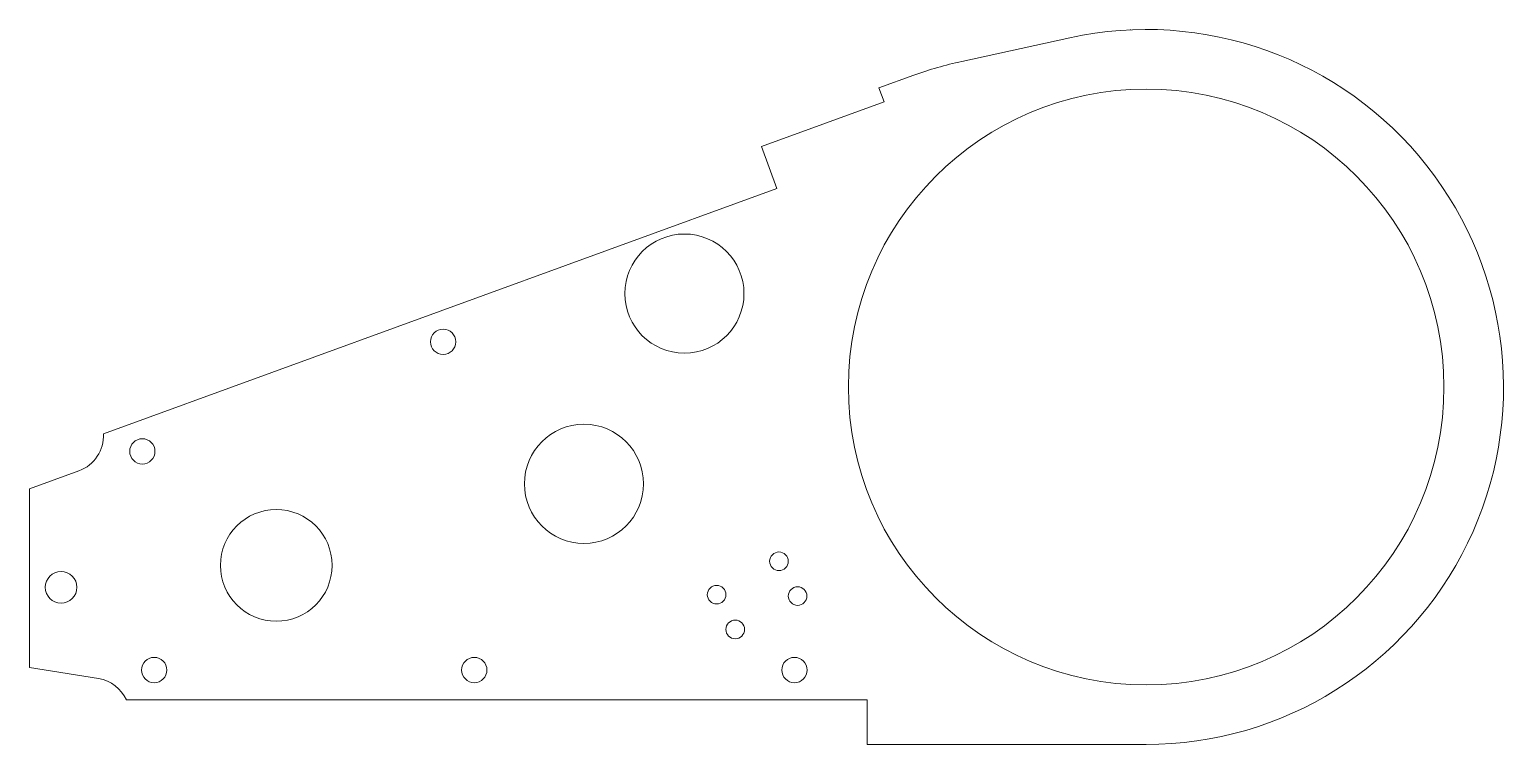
# Model space of a CAD drawing. Header units: millimetres. Extents: x 10 to 406, y 16 to 208.
import ezdxf

# ---------------------------------------------------------------- set-up
doc = ezdxf.new("R2010")
doc.units = ezdxf.units.MM

msp = doc.modelspace()

# ---------------------------------------------------------------- linework, layer by layer
at = {"color": 7, "linetype": 'Continuous', "lineweight": 15}
for p, q in [((305.49, 207.6), (305.49, 207.51)), ((313.99, 207.51), (313.99, 207.6)), ((289.23, 205.38), (260.18, 199.03)), ((247.35, 195.31), (237.95, 191.89)), ((237.95, 191.89), (239.32, 188.13)), ((362.68, 191.69), (362.67, 191.69)), ((206.43, 176.16), (239.32, 188.13)), ((206.43, 176.16), (210.53, 164.88)), ((210.53, 164.88), (29.61, 99.03)), ((9.74, 84.26), (23.04, 89.11)), ((9.74, 84.26), (9.74, 36.31)), ((402.27, 86), (402.27, 86)), ((28.3, 33.29), (9.74, 36.31)), ((369.55, 36.51), (369.55, 36.51)), ((35.78, 27.6), (234.74, 27.6)), ((234.74, 27.6), (234.74, 15.6)), ((309.74, 15.6), (234.74, 15.6))]:
    msp.add_line(p, q, dxfattribs=at)
for centre, radius in [((309.74, 111.6), 80), ((185.69, 136.68), 16), ((120.87, 123.73), 3.4), ((158.7, 85.6), 16), ((40.06, 94.32), 3.4), ((76.04, 63.7), 15), ((211.09, 64.8), 2.5), ((18.24, 57.81), 4.25), ((194.34, 55.83), 2.5), ((216.09, 55.46), 2.5), ((199.34, 46.5), 2.5), ((43.24, 35.6), 3.4), ((129.24, 35.6), 3.4), ((215.24, 35.6), 3.4)]:
    msp.add_circle(centre, radius, dxfattribs=at)
for centre, radius, start, end in [((309.74, 111.6), 96, 270, 102.3377), ((281.55, 101.34), 100, 102.3377, 110), ((19.62, 98.5), 10, 290, 3.0297), ((26.69, 23.42), 10, 24.6862, 80.7572)]:
    msp.add_arc(centre, radius, start, end, dxfattribs=at)

doc.saveas('drawing.dxf')
